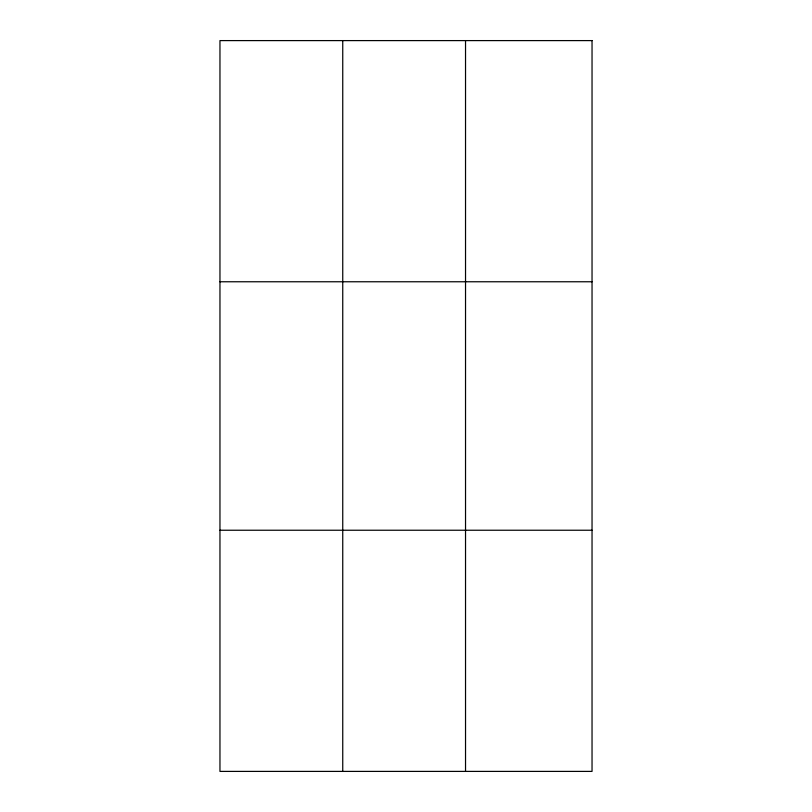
<?xml version="1.0" encoding="UTF-8"?>
<svg xmlns="http://www.w3.org/2000/svg" width="812" height="812" viewBox="0 0 812 812"><rect width="100%" height="100%" fill="white"/><g stroke="black" fill="none" stroke-linecap="round" stroke-linejoin="round"><path stroke-width="1.22" d="M342.745 771.4L342.745 40.6M465.53 771.4L465.53 40.6M219.961 281.764L592.039 281.764M219.961 530.236L592.039 530.236M592.039 40.6L592.039 771.4L219.961 771.4L219.961 40.6L592.039 40.6"/></g></svg>
